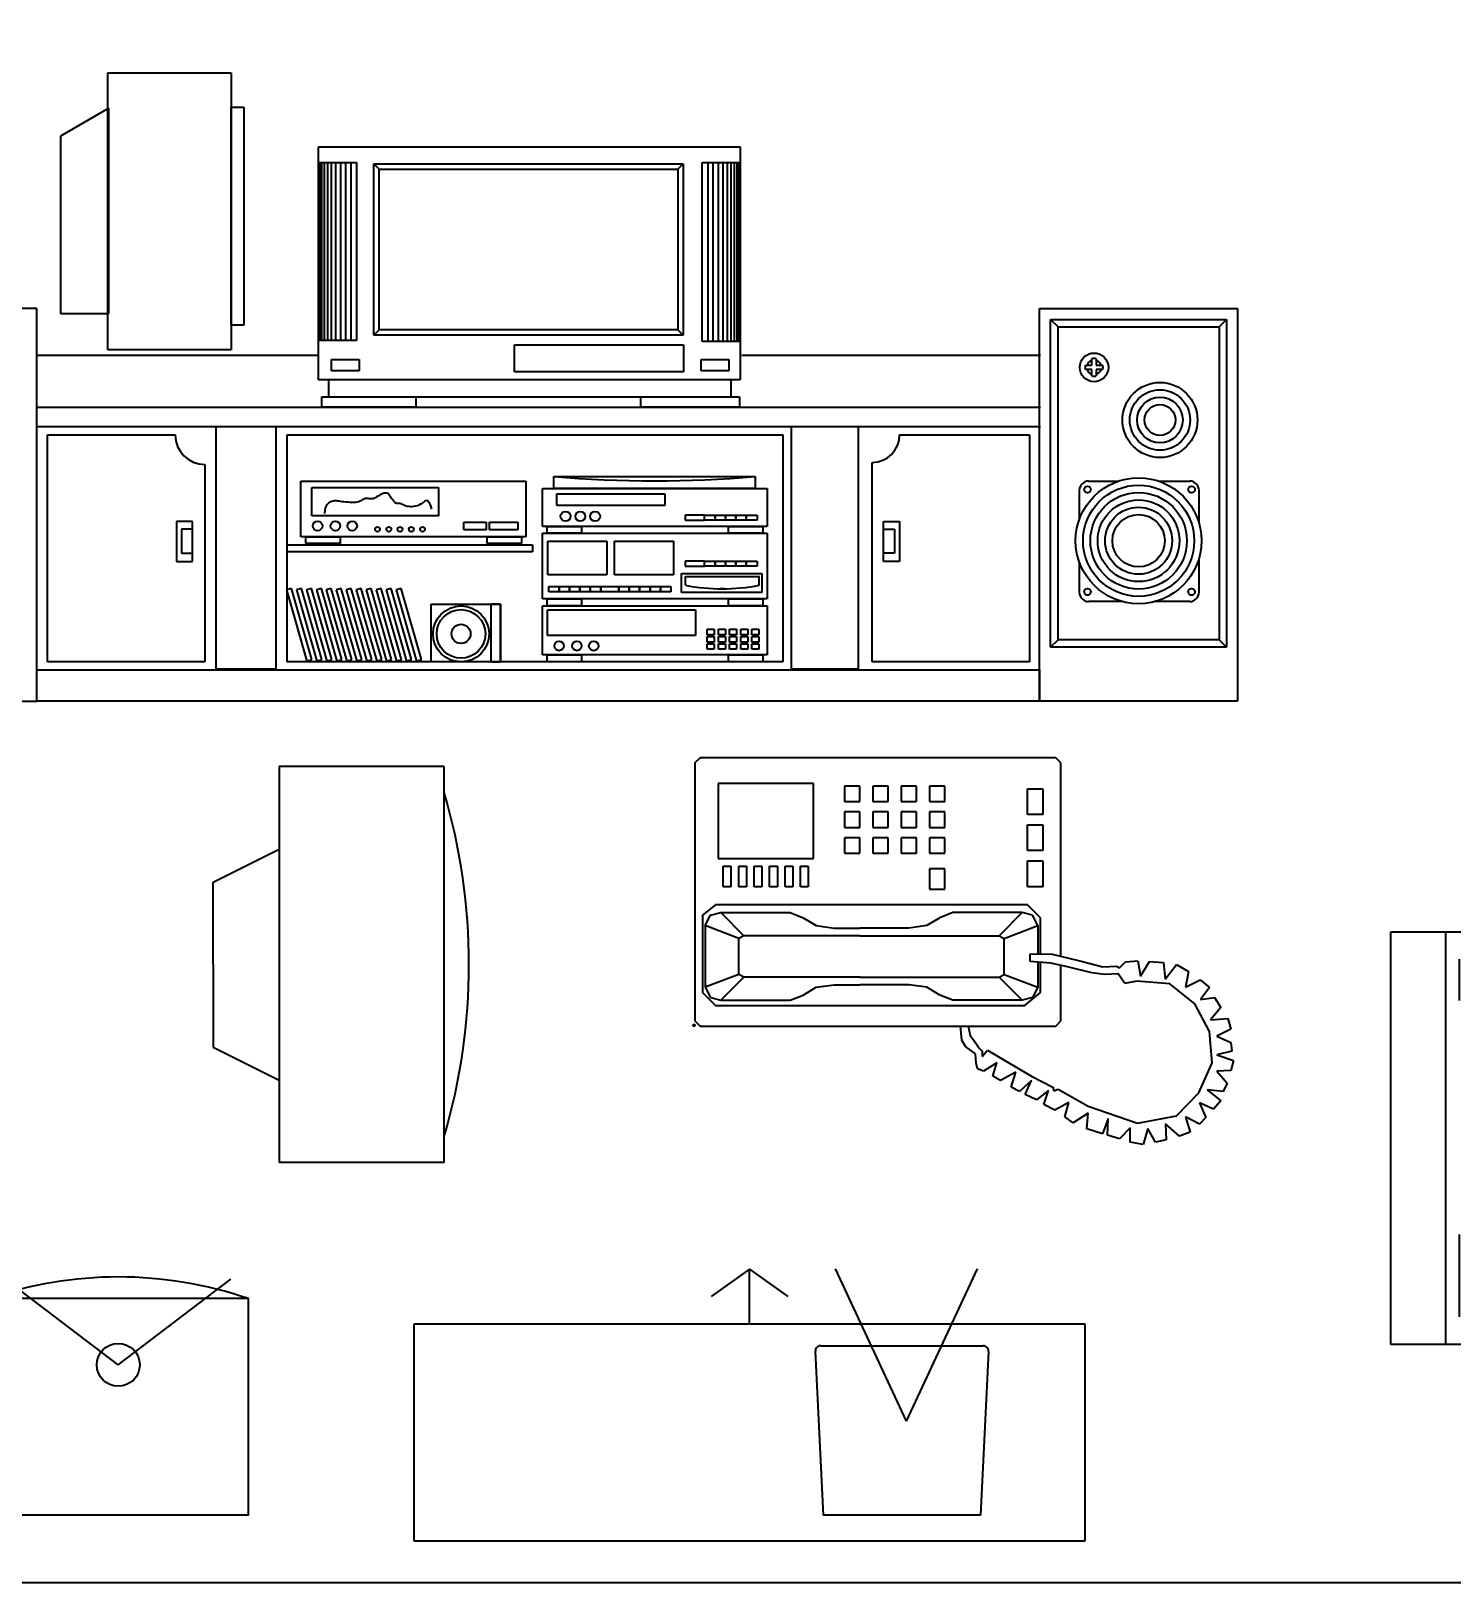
# Model space of a CAD drawing. Header units: millimetres. Extents: x 1474 to 2240, y 2278 to 2630.
# Drawn here: x 2224.504 to 2227.785, y 2601.843 to 2605.426 of the extents above; entities that cross this region are included whole.
import ezdxf
from ezdxf.enums import TextEntityAlignment as Align

# ---------------------------------------------------------------- set-up
doc = ezdxf.new("R2010")
doc.units = ezdxf.units.MM
doc.layers.add('FUR', color=42, linetype='Continuous')
doc.layers.add('家', color=40, linetype='Continuous')
doc.styles.add('ATT', font='romans.shx')

# ---------------------------------------------------------------- blocks, each defined once
blk = doc.blocks.new('P11TVN02')
at = {"color": 0, "linetype": 'ByBlock'}
for p, q in [((355.6, 609.6), (101.6, 609.6)), ((101.6, 609.6), (101.6, 0)), ((355.6, 0), (355.6, 609.6)), ((0, 431.8), (101.6, 482.6)), ((0, 304.8), (0, 431.8)), ((0, 304.8), (0, 177.8)), ((0, 177.8), (101.6, 127)), ((355.6, 0), (101.6, 0))]:
    blk.add_line(p, q, dxfattribs=at)
blk.add_arc((-546.1, 304.8), 939.8, 343.6295, 16.3705, dxfattribs=at)
at = {"color": 0, "linetype": 'ByBlock', "style": 'ATT'}
for tag, p, flags in [('ITEM', (25.4, -304.8), 3), ('ROOM_NUMBER', (25.4, -508), 1), ('WIDTH', (25.4, -736.6), 3), ('DEPTH', (25.4, -965.2), 3)]:
    blk.add_attdef(tag, p, '', height=152.4, dxfattribs=dict(at, flags=flags))
blk = doc.blocks.new('CS006')
at = {"layer": 'FUR'}
blk.add_blockref('P11TVN02', (-589.7, 88), dxfattribs=at)
blk = doc.blocks.new('P11PHO04')
at = {"color": 0, "linetype": 'ByBlock'}
for p, q in [((3.17, 165.1), (0, 161.93)), ((222.25, 165.1), (3.17, 165.1)), ((225.43, 161.93), (222.25, 165.1)), ((0, 161.93), (0, 3.17)), ((225.43, 42.94), (225.43, 161.93)), ((14.29, 149.22), (14.29, 103.19)), ((73.02, 149.22), (14.29, 149.22)), ((73.02, 103.19), (73.02, 149.22)), ((101.6, 147.64), (92.08, 147.64)), ((92.08, 147.64), (92.08, 138.11)), ((101.6, 138.11), (101.6, 147.64)), ((119.06, 147.64), (109.54, 147.64)), ((109.54, 147.64), (109.54, 138.11)), ((119.06, 138.11), (119.06, 147.64)), ((136.53, 147.64), (127, 147.64)), ((127, 147.64), (127, 138.11)), ((136.53, 138.11), (136.53, 147.64)), ((153.99, 147.64), (144.46, 147.64)), ((144.46, 147.64), (144.46, 138.11)), ((153.99, 138.11), (153.99, 147.64)), ((204.79, 130.18), (204.79, 146.05)), ((204.79, 146.05), (214.31, 146.05)), ((214.31, 146.05), (214.31, 130.18)), ((92.08, 138.11), (101.6, 138.11)), ((109.54, 138.11), (119.06, 138.11)), ((127, 138.11), (136.53, 138.11)), ((144.46, 138.11), (153.99, 138.11)), ((101.6, 131.76), (92.08, 131.76)), ((92.08, 131.76), (92.08, 122.24)), ((101.6, 122.24), (101.6, 131.76)), ((119.06, 131.76), (109.54, 131.76)), ((109.54, 131.76), (109.54, 122.24)), ((119.06, 122.24), (119.06, 131.76)), ((136.53, 131.76), (127, 131.76)), ((127, 131.76), (127, 122.24)), ((136.53, 122.24), (136.53, 131.76)), ((153.99, 131.76), (144.46, 131.76)), ((144.46, 131.76), (144.46, 122.24)), ((153.99, 122.24), (153.99, 131.76)), ((214.31, 130.18), (204.79, 130.18)), ((92.08, 122.24), (101.6, 122.24)), ((92.08, 115.89), (92.08, 106.36)), ((101.6, 115.89), (92.08, 115.89)), ((101.6, 106.36), (101.6, 115.89)), ((109.54, 122.24), (119.06, 122.24)), ((119.06, 115.89), (109.54, 115.89)), ((109.54, 115.89), (109.54, 106.36)), ((119.06, 106.36), (119.06, 115.89)), ((127, 122.24), (136.53, 122.24)), ((127, 115.89), (127, 106.36)), ((136.53, 115.89), (127, 115.89)), ((136.53, 106.36), (136.53, 115.89)), ((144.46, 122.24), (153.99, 122.24)), ((153.99, 115.89), (144.46, 115.89)), ((144.46, 115.89), (144.46, 106.36)), ((153.99, 106.36), (153.99, 115.89)), ((204.79, 107.95), (204.79, 123.83)), ((204.79, 123.83), (214.31, 123.83)), ((214.31, 123.83), (214.31, 107.95)), ((92.08, 106.36), (101.6, 106.36)), ((109.54, 106.36), (119.06, 106.36)), ((127, 106.36), (136.53, 106.36)), ((144.46, 106.36), (153.99, 106.36)), ((214.31, 107.95), (204.79, 107.95)), ((14.29, 103.19), (73.02, 103.19)), ((17.46, 85.72), (17.46, 98.43)), ((17.46, 98.43), (22.23, 98.43)), ((22.23, 98.43), (22.23, 85.72)), ((26.99, 98.43), (31.75, 98.43)), ((26.99, 85.72), (26.99, 98.43)), ((31.75, 98.43), (31.75, 85.72)), ((36.51, 98.43), (41.27, 98.43)), ((36.51, 85.72), (36.51, 98.43)), ((41.27, 98.43), (41.27, 85.72)), ((46.04, 98.43), (50.8, 98.43)), ((46.04, 85.72), (46.04, 98.43)), ((50.8, 98.43), (50.8, 85.72)), ((55.56, 98.43), (60.32, 98.43)), ((55.56, 85.72), (55.56, 98.43)), ((60.32, 98.43), (60.32, 85.72)), ((65.09, 98.43), (69.85, 98.43)), ((65.09, 85.72), (65.09, 98.43)), ((69.85, 98.43), (69.85, 85.72)), ((144.46, 96.84), (144.46, 84.14)), ((153.99, 96.84), (144.46, 96.84)), ((153.99, 84.14), (153.99, 96.84)), ((204.79, 101.6), (214.31, 101.6)), ((204.79, 85.72), (204.79, 101.6)), ((214.31, 101.6), (214.31, 85.72)), ((22.23, 85.72), (17.46, 85.72)), ((31.75, 85.72), (26.99, 85.72)), ((41.27, 85.72), (36.51, 85.72)), ((50.8, 85.72), (46.04, 85.72)), ((60.32, 85.72), (55.56, 85.72)), ((69.85, 85.72), (65.09, 85.72)), ((144.46, 84.14), (153.99, 84.14)), ((214.31, 85.72), (204.79, 85.72)), ((12.7, 74.61), (4.76, 68.26)), ((4.76, 68.26), (4.76, 20.64)), ((6.35, 61.91), (9.52, 68.26)), ((9.52, 68.26), (15.88, 69.85)), ((204.79, 74.61), (12.7, 74.61)), ((15.88, 69.85), (30.16, 55.56)), ((15.88, 69.85), (58.74, 69.85)), ((58.74, 69.85), (66.67, 66.67)), ((158.75, 69.85), (150.81, 66.67)), ((201.61, 69.85), (158.75, 69.85)), ((201.61, 69.85), (187.32, 55.56)), ((207.96, 68.26), (201.61, 69.85)), ((212.72, 66.67), (204.79, 74.61)), ((211.14, 61.91), (207.96, 68.26)), ((26.99, 53.97), (6.35, 61.91)), ((6.35, 61.91), (6.35, 23.81)), ((66.67, 66.67), (74.61, 61.91)), ((74.61, 61.91), (85.72, 60.32)), ((85.72, 60.32), (101.6, 60.32)), ((131.76, 60.32), (101.6, 60.32)), ((142.88, 61.91), (131.76, 60.32)), ((150.81, 66.67), (142.88, 61.91)), ((190.5, 53.97), (211.14, 61.91)), ((211.14, 61.91), (211.14, 44.37)), ((212.72, 44.35), (212.72, 66.67)), ((30.16, 55.56), (26.99, 53.97)), ((26.99, 31.75), (26.99, 53.97)), ((101.6, 55.56), (30.16, 55.56)), ((101.6, 55.56), (187.32, 55.56)), ((187.32, 55.56), (190.5, 53.97)), ((190.5, 31.75), (190.5, 53.97)), ((206.38, 39.69), (206.38, 44.45)), ((206.38, 44.45), (220.07, 44.23)), ((219.1, 38.77), (206.38, 39.69)), ((211.14, 39.34), (211.14, 23.81)), ((212.72, 20.64), (212.72, 39.23)), ((229.39, 36.52), (219.1, 38.77)), ((220.07, 44.23), (236.14, 40.37)), ((236.14, 40.37), (251.25, 36.52)), ((261.53, 35.88), (265.07, 39.41)), ((265.07, 39.41), (272.79, 40.05)), ((272.79, 40.05), (274.39, 30.73)), ((274.39, 30.73), (279.86, 39.73)), ((279.86, 39.73), (288.54, 39.09)), ((288.54, 39.09), (289.5, 28.81)), ((26.99, 31.75), (6.35, 23.81)), ((15.88, 15.88), (30.16, 30.16)), ((30.16, 30.16), (26.99, 31.75)), ((101.6, 30.16), (30.16, 30.16)), ((101.6, 30.16), (187.32, 30.16)), ((187.32, 30.16), (190.5, 31.75)), ((201.61, 15.88), (187.32, 30.16)), ((190.5, 31.75), (211.14, 23.81)), ((225.43, 3.17), (225.43, 37.38)), ((244.5, 32.66), (229.39, 36.52)), ((252.21, 31.7), (244.5, 32.66)), ((251.25, 36.52), (259.61, 36.84)), ((260.57, 32.02), (252.21, 31.7)), ((259.61, 36.84), (261.53, 35.88)), ((264.75, 26.24), (260.57, 32.02)), ((289.5, 28.81), (296.57, 37.8)), ((296.57, 37.8), (303.97, 33.63)), ((303.97, 33.63), (302.04, 23.99)), ((4.76, 20.64), (12.7, 12.7)), ((6.35, 23.81), (9.52, 17.46)), ((66.67, 19.05), (74.61, 23.81)), ((74.61, 23.81), (85.72, 25.4)), ((85.72, 25.4), (101.6, 25.4)), ((131.76, 25.4), (101.6, 25.4)), ((142.88, 23.81), (131.76, 25.4)), ((150.81, 19.05), (142.88, 23.81)), ((203.2, 12.7), (212.72, 20.64)), ((211.14, 23.81), (207.96, 17.46)), ((272.14, 27.52), (264.75, 26.24)), ((292.4, 25.92), (272.14, 27.52)), ((307.83, 13.71), (292.4, 25.92)), ((302.04, 23.99), (311.04, 28.49)), ((311.04, 28.49), (316.83, 23.67)), ((316.83, 23.67), (311.36, 16.28)), ((9.52, 17.46), (15.88, 15.88)), ((12.7, 12.7), (203.2, 12.7)), ((15.88, 15.88), (58.74, 15.88)), ((58.74, 15.88), (66.67, 19.05)), ((158.75, 15.88), (150.81, 19.05)), ((201.61, 15.88), (158.75, 15.88)), ((207.96, 17.46), (201.61, 15.88)), ((316.83, -3.32), (307.83, 13.71)), ((311.36, 16.28), (320.04, 17.56)), ((323.9, 11.46), (317.47, 3.75)), ((320.04, 17.56), (323.9, 11.46)), ((0, 3.17), (3.17, 0)), ((3.17, 0), (222.25, 0)), ((164.45, -8.78), (163.51, 0)), ((168.27, 0), (169.59, -5.89)), ((222.25, 0), (225.43, 3.17)), ((317.47, 3.75), (328.08, 4.71)), ((328.08, 4.71), (330.01, -2.03)), ((166.7, -12.64), (164.45, -8.78)), ((169.59, -5.89), (172.17, -9.42)), ((172.17, -9.42), (175.06, -13.6)), ((318.43, -22.6), (316.83, -3.32)), ((330.01, -2.03), (321.33, -6.21)), ((321.33, -6.21), (330.01, -10.07)), ((172.81, -17.13), (166.7, -12.64)), ((173.13, -22.92), (172.81, -17.13)), ((175.06, -13.6), (176.99, -15.53)), ((176.99, -18.74), (180.2, -14.89)), ((176.99, -15.53), (176.99, -18.74)), ((180.2, -14.89), (189.85, -20.67)), ((330.65, -15.53), (321.33, -17.78)), ((321.33, -17.78), (331.61, -21.31)), ((330.01, -10.07), (330.65, -15.53)), ((174.1, -26.45), (173.13, -22.92)), ((177.63, -27.74), (174.1, -26.45)), ((185.99, -22.6), (177.63, -27.74)), ((183.42, -30.95), (185.99, -22.6)), ((197.56, -28.38), (188.24, -33.52)), ((189.85, -20.67), (207.21, -30.95)), ((194.67, -37.7), (197.56, -28.38)), ((310.4, -41.23), (318.43, -22.6)), ((330.01, -27.41), (321.33, -27.74)), ((321.33, -27.74), (327.76, -35.13)), ((331.61, -21.31), (330.01, -27.41)), ((188.24, -33.52), (183.42, -30.95)), ((199.81, -40.27), (194.67, -37.7)), ((207.21, -33.52), (199.81, -40.27)), ((203.35, -42.19), (207.21, -33.52)), ((207.21, -30.95), (220.39, -37.7)), ((220.39, -37.7), (221.03, -39.94)), ((327.76, -35.13), (325.19, -40.27)), ((210.42, -45.41), (203.35, -42.19)), ((217.81, -39.62), (210.42, -45.41)), ((214.92, -48.3), (217.81, -39.62)), ((221.03, -39.94), (223.6, -38.98)), ((230.35, -47.01), (221.67, -51.83)), ((223.6, -38.98), (242.25, -49.26)), ((227.78, -56.01), (230.35, -47.01)), ((296.57, -55.37), (310.4, -41.23)), ((310.72, -47.33), (314.58, -56.33)), ((319.4, -51.19), (310.72, -47.33)), ((315.54, -39.3), (323.9, -46.05)), ((325.19, -40.27), (315.54, -39.3)), ((323.9, -46.05), (319.4, -51.19)), ((221.67, -51.83), (214.92, -48.3)), ((232.92, -59.54), (227.78, -56.01)), ((242.25, -53.76), (232.92, -59.54)), ((241.28, -63.4), (242.25, -53.76)), ((242.25, -49.26), (272.46, -59.86)), ((254.46, -56.97), (250.93, -66.29)), ((254.14, -67.25), (254.46, -56.97)), ((272.46, -59.86), (296.57, -55.37)), ((302.04, -56.01), (304.93, -65.32)), ((310.72, -60.51), (302.04, -56.01)), ((314.58, -56.33), (310.72, -60.51)), ((250.93, -66.29), (241.28, -63.4)), ((267.96, -62.75), (261.53, -69.5)), ((267.96, -71.43), (267.96, -62.75)), ((278.89, -63.08), (276, -73.03)), ((283.72, -71.43), (278.89, -63.08)), ((289.82, -60.18), (290.15, -70.14)), ((298.5, -67.89), (289.82, -60.18)), ((304.93, -65.32), (298.5, -67.89)), ((261.53, -69.5), (254.14, -67.25)), ((276, -73.03), (267.96, -71.43)), ((290.15, -70.14), (283.72, -71.43))]:
    blk.add_line(p, q, dxfattribs=at)
blk = doc.blocks.new('P11DRY02')
at = {"color": 0, "linetype": 'ByBlock'}
for p, q in [((0, 0), (0, 1)), ((0, 1), (1, 1)), ((1, 0), (0, 0)), ((0.1, 0), (0.1, 1)), ((1, 1), (1, 0))]:
    blk.add_line(p, q, dxfattribs=at)
at = {"color": 0, "linetype": 'ByBlock', "style": 'ATT', "flags": 8}
blk.add_attdef('LABEL', text='', height=1, dxfattribs=at).set_placement((0.5, 0.5), align=Align.MIDDLE)
at = {"color": 0, "linetype": 'ByBlock', "style": 'ATT'}
for tag, p, flags in [('WIDTH', (0, -6), 1), ('ITEM', (0, -1.5), 3), ('ROOM_NUMBER', (0, -3), 1), ('DEPTH', (0, -4.5), 1)]:
    blk.add_attdef(tag, p, '', height=1, dxfattribs=dict(at, flags=flags))
blk = doc.blocks.new('CS007')
at = {"layer": 'FUR'}
blk.add_blockref('P11PHO04', (-450.61, 214.56), dxfattribs=at)
blk.add_blockref('P11DRY02', (-451.61, 214.56), dxfattribs=at).add_auto_attribs({'LABEL': 'D'})
blk = doc.blocks.new('P11DRY03')
at = {"color": 0, "linetype": 'ByBlock'}
for p, q in [((0, 762), (762, 762)), ((0, 0), (0, 762)), ((101.6, 0), (101.6, 762)), ((152.4, 0), (152.4, 762)), ((762, 762), (762, 0)), ((127, 635), (127, 711.2)), ((127, 50.8), (127, 203.2)), ((762, 0), (0, 0))]:
    blk.add_line(p, q, dxfattribs=at)
at = {"color": 0, "linetype": 'ByBlock', "style": 'ATT', "flags": 8}
blk.add_attdef('LABEL', text='', height=304.8, dxfattribs=at).set_placement((381, 381), align=Align.MIDDLE)
at = {"color": 0, "linetype": 'ByBlock', "style": 'ATT'}
for tag, p, flags in [('ITEM', (0, -330.2), 3), ('ROOM_NUMBER', (0, -558.8), 1), ('DEPTH', (0, -762), 3), ('WIDTH', (0, -965.2), 3)]:
    blk.add_attdef(tag, p, '', height=152.4, dxfattribs=dict(at, flags=flags))
blk = doc.blocks.new('CS008')
at = {"layer": 'FUR'}
blk.add_blockref('P11DRY03', (-909.7, 136.6), dxfattribs=at).add_auto_attribs({'LABEL': 'D'})
blk = doc.blocks.new('tv-1')
at = {"color": 0, "linetype": 'ByBlock'}
for p, q in [((0.775, 0.6274), (0.6864, 0.564)), ((0.775, 0.6274), (0.8636, 0.564)), ((0.775, 0.5), (0.775, 0.6274)), ((1.1376, 0.2761), (0.9735, 0.6279)), ((1.1376, 0.2761), (1.3016, 0.6279)), ((1.55, 0.5), (0, 0.5)), ((0, 0.5), (0, 0)), ((1.55, 0), (1.55, 0.5)), ((0.9268, 0.4371), (0.9453, 0.0591)), ((0.9393, 0.4503), (1.3143, 0.4503)), ((1.3268, 0.4371), (1.3083, 0.0591)), ((1.3083, 0.0591), (0.9453, 0.0591)), ((0, 0), (1.55, 0))]:
    blk.add_line(p, q, dxfattribs=at)
for centre, start, end in [((0.9393, 0.4378), 90, 182.8059), ((1.3143, 0.4378), 357.1941, 90)]:
    blk.add_arc(centre, 0.0125, start, end, dxfattribs=at)
blk = doc.blocks.new('tv-3')
at = {"color": 0, "linetype": 'ByBlock'}
for p, q in [((0.2996, 0.3472), (0.0394, 0.5451)), ((0.2996, 0.3472), (0.5597, 0.5451)), ((0.6, 0.5), (0, 0.5)), ((0, 0), (0, 0.5)), ((0.6, 0), (0.6, 0.5)), ((0.6, 0), (0, 0))]:
    blk.add_line(p, q, dxfattribs=at)
blk.add_circle((0.2996, 0.3472), 0.0496, dxfattribs=at)
blk.add_arc((0.3, -0.375), 0.925, 71.0754, 108.9246, dxfattribs=at)

msp = doc.modelspace()

# ---------------------------------------------------------------- linework, layer by layer
msp.add_lwpolyline([(2222.5811, 2616.4813), (2239.7813, 2616.4813), (2239.7813, 2601.8434), (2222.5811, 2601.8434)], close=True)
at = {"layer": '家', "linetype": 'Continuous'}
for p, q in [((2224.6814, 2604.6899), (2224.6814, 2605.3298)), ((2224.6814, 2605.3298), (2224.9662, 2605.3298)), ((2224.9662, 2605.3298), (2224.9662, 2604.6899)), ((2224.6835, 2605.2479), (2224.5716, 2605.1835)), ((2224.6835, 2604.7742), (2224.6835, 2605.2479)), ((2224.9662, 2605.2507), (2224.9948, 2605.2507)), ((2224.9662, 2604.7474), (2224.9662, 2605.2507)), ((2224.9948, 2605.2507), (2224.9948, 2604.7474)), ((2224.5716, 2605.1835), (2224.5716, 2604.7742)), ((2225.1677, 2605.1591), (2226.1412, 2605.1591)), ((2225.1677, 2604.6207), (2225.1677, 2605.1591)), ((2226.1412, 2605.1591), (2226.1412, 2604.6207)), ((2225.1677, 2605.1227), (2225.2552, 2605.1227)), ((2225.1677, 2605.1227), (2225.2552, 2605.1227)), ((2225.1677, 2604.712), (2225.1677, 2605.1227)), ((2225.1677, 2604.712), (2225.1677, 2605.1227)), ((2225.1677, 2604.712), (2225.1677, 2605.1227)), ((2225.1686, 2604.712), (2225.1686, 2605.1227)), ((2225.1712, 2604.712), (2225.1712, 2605.1227)), ((2225.1756, 2604.712), (2225.1756, 2605.1227)), ((2225.1816, 2604.712), (2225.1816, 2605.1227)), ((2225.1891, 2604.712), (2225.1891, 2605.1227)), ((2225.1979, 2604.712), (2225.1979, 2605.1227)), ((2225.2079, 2604.712), (2225.2079, 2605.1227)), ((2225.2188, 2604.712), (2225.2188, 2605.1227)), ((2225.2305, 2604.712), (2225.2305, 2605.1227)), ((2225.2427, 2604.712), (2225.2427, 2605.1227)), ((2225.2552, 2605.1227), (2225.2552, 2604.712)), ((2225.2552, 2605.1227), (2225.2552, 2604.712)), ((2225.2956, 2605.1194), (2226.0092, 2605.1194)), ((2225.3077, 2605.1073), (2225.2956, 2605.1194)), ((2225.2956, 2604.7242), (2225.2956, 2605.1194)), ((2225.3077, 2605.1073), (2225.997, 2605.1073)), ((2225.3077, 2604.7363), (2225.3077, 2605.1073)), ((2225.997, 2605.1073), (2226.0092, 2605.1194)), ((2225.997, 2605.1073), (2225.997, 2604.7363)), ((2226.0092, 2605.1194), (2226.0092, 2604.7242)), ((2226.0537, 2604.7096), (2226.0537, 2605.1227)), ((2226.0537, 2604.7096), (2226.0537, 2605.1227)), ((2226.0537, 2605.1227), (2226.1412, 2605.1227)), ((2226.0537, 2605.1227), (2226.1412, 2605.1227)), ((2226.0662, 2605.1227), (2226.0662, 2604.7096)), ((2226.0784, 2605.1227), (2226.0784, 2604.7096)), ((2226.0901, 2605.1227), (2226.0901, 2604.7096)), ((2226.101, 2605.1227), (2226.101, 2604.7096)), ((2226.111, 2605.1227), (2226.111, 2604.7096)), ((2226.1198, 2605.1227), (2226.1198, 2604.7096)), ((2226.1273, 2605.1227), (2226.1273, 2604.7096)), ((2226.1333, 2605.1227), (2226.1333, 2604.7096)), ((2226.1377, 2605.1227), (2226.1377, 2604.7096)), ((2226.1403, 2605.1227), (2226.1403, 2604.7096)), ((2226.1412, 2605.1227), (2226.1412, 2604.7096)), ((2226.1412, 2605.1227), (2226.1412, 2604.7096)), ((2226.1412, 2605.1227), (2226.1412, 2604.7096)), ((2224.5172, 2604.7857), (2224.0599, 2604.7857)), ((2224.5172, 2603.8788), (2224.5172, 2604.7857)), ((2226.8326, 2604.7857), (2227.2899, 2604.7857)), ((2226.8326, 2603.8788), (2226.8326, 2604.7857)), ((2227.2899, 2604.7857), (2227.2899, 2603.8788)), ((2224.5716, 2604.7742), (2224.6835, 2604.7742)), ((2224.9948, 2604.7474), (2224.9662, 2604.7474)), ((2226.8581, 2604.7602), (2227.2644, 2604.7602)), ((2226.8581, 2604.7602), (2226.8751, 2604.7432)), ((2226.8581, 2604.0037), (2226.8581, 2604.7602)), ((2227.2644, 2604.7602), (2227.2474, 2604.7432)), ((2227.2644, 2604.7602), (2227.2644, 2604.0037)), ((2225.2552, 2604.712), (2225.1677, 2604.712)), ((2225.2552, 2604.712), (2225.1677, 2604.712)), ((2225.3077, 2604.7363), (2225.2956, 2604.7242)), ((2226.0092, 2604.7242), (2225.2956, 2604.7242)), ((2225.997, 2604.7363), (2225.3077, 2604.7363)), ((2225.997, 2604.7363), (2226.0092, 2604.7242)), ((2226.1412, 2604.7096), (2226.0537, 2604.7096)), ((2226.1412, 2604.7096), (2226.0537, 2604.7096)), ((2226.8751, 2604.7432), (2227.2474, 2604.7432)), ((2226.8751, 2604.0207), (2226.8751, 2604.7432)), ((2227.2474, 2604.7432), (2227.2474, 2604.0207)), ((2224.5159, 2604.6781), (2225.1669, 2604.6781)), ((2224.9662, 2604.6899), (2224.6814, 2604.6899)), ((2225.6204, 2604.7015), (2226.01, 2604.7015)), ((2225.6204, 2604.6391), (2225.6204, 2604.7015)), ((2226.01, 2604.7015), (2226.01, 2604.6391)), ((2226.1449, 2604.6781), (2226.8349, 2604.6781)), ((2225.1976, 2604.6675), (2225.2615, 2604.6675)), ((2225.1976, 2604.6415), (2225.1976, 2604.6675)), ((2225.2615, 2604.6415), (2225.1976, 2604.6415)), ((2225.2615, 2604.6675), (2225.2615, 2604.6415)), ((2226.01, 2604.6391), (2225.6204, 2604.6391)), ((2226.0513, 2604.6415), (2226.0513, 2604.6675)), ((2226.0513, 2604.6675), (2226.1153, 2604.6675)), ((2226.1153, 2604.6415), (2226.0513, 2604.6415)), ((2226.1153, 2604.6675), (2226.1153, 2604.6415)), ((2226.9384, 2604.6548), (2226.9533, 2604.6548)), ((2226.9533, 2604.6446), (2226.9384, 2604.6446)), ((2226.9533, 2604.6548), (2226.9533, 2604.6697)), ((2226.9533, 2604.6298), (2226.9533, 2604.6446)), ((2226.9635, 2604.6697), (2226.9635, 2604.6548)), ((2226.9635, 2604.6548), (2226.9783, 2604.6548)), ((2226.9635, 2604.6446), (2226.9635, 2604.6298)), ((2226.9783, 2604.6446), (2226.9635, 2604.6446)), ((2226.1412, 2604.6207), (2225.1677, 2604.6207)), ((2226.1201, 2604.6207), (2225.1903, 2604.6207)), ((2225.1903, 2604.6207), (2225.1903, 2604.5816)), ((2226.1201, 2604.5816), (2226.1201, 2604.6207)), ((2225.1749, 2604.5816), (2225.392, 2604.5816)), ((2225.1749, 2604.5581), (2225.1749, 2604.5816)), ((2225.1903, 2604.5816), (2226.1201, 2604.5816)), ((2225.392, 2604.5816), (2225.392, 2604.5581)), ((2225.912, 2604.5816), (2226.1396, 2604.5816)), ((2225.912, 2604.5581), (2225.912, 2604.5816)), ((2226.1396, 2604.5816), (2226.1396, 2604.5581)), ((2224.5159, 2604.5581), (2226.8349, 2604.5581)), ((2225.392, 2604.5581), (2225.1749, 2604.5581)), ((2226.1396, 2604.5581), (2225.912, 2604.5581)), ((2224.5159, 2604.5131), (2226.8349, 2604.5131)), ((2224.5419, 2604.4938), (2224.8369, 2604.4938)), ((2224.5419, 2603.9698), (2224.5419, 2604.4938)), ((2224.9309, 2604.5131), (2225.0689, 2604.5131)), ((2224.9309, 2603.9528), (2224.9309, 2604.5131)), ((2225.0689, 2604.5131), (2225.0689, 2603.9528)), ((2225.0949, 2604.4938), (2226.2399, 2604.4938)), ((2225.0949, 2603.9698), (2225.0949, 2604.4938)), ((2226.2399, 2604.4938), (2226.2399, 2603.9698)), ((2226.2599, 2604.5131), (2226.4139, 2604.5131)), ((2226.2599, 2603.9528), (2226.2599, 2604.5131)), ((2226.4139, 2604.5131), (2226.4139, 2603.9528)), ((2226.5094, 2604.4938), (2226.8089, 2604.4938)), ((2226.8089, 2604.4938), (2226.8089, 2603.9698)), ((2224.9049, 2604.4258), (2224.9049, 2603.9698)), ((2226.4459, 2603.9698), (2226.4459, 2604.4303)), ((2225.1271, 2604.2588), (2225.1271, 2604.3868)), ((2225.1271, 2604.3868), (2225.6463, 2604.3868)), ((2225.6463, 2604.3868), (2225.6463, 2604.2588)), ((2225.7111, 2604.3976), (2226.1761, 2604.3976)), ((2225.7111, 2604.3698), (2225.7111, 2604.3976)), ((2226.1761, 2604.3976), (2226.1761, 2604.3698)), ((2226.9456, 2604.3871), (2227.0147, 2604.3871)), ((2227.1078, 2604.3871), (2227.1794, 2604.3871)), ((2225.1525, 2604.3726), (2225.4445, 2604.3726)), ((2225.1525, 2604.3066), (2225.1525, 2604.3726)), ((2225.2988, 2604.3492), (2225.3021, 2604.3509)), ((2225.3021, 2604.3509), (2225.3055, 2604.3528)), ((2225.3055, 2604.3528), (2225.3088, 2604.3549)), ((2225.3088, 2604.3549), (2225.3122, 2604.3568)), ((2225.3122, 2604.3568), (2225.3154, 2604.3585)), ((2225.3154, 2604.3585), (2225.3185, 2604.3598)), ((2225.3185, 2604.3598), (2225.3213, 2604.3604)), ((2225.3213, 2604.3604), (2225.3238, 2604.3604)), ((2225.3238, 2604.3604), (2225.3261, 2604.3597)), ((2225.3261, 2604.3597), (2225.3282, 2604.3584)), ((2225.3282, 2604.3584), (2225.33, 2604.3568)), ((2225.33, 2604.3568), (2225.3317, 2604.3548)), ((2225.3317, 2604.3548), (2225.3333, 2604.3526)), ((2225.3333, 2604.3526), (2225.3347, 2604.3503)), ((2225.3347, 2604.3503), (2225.3361, 2604.3481)), ((2225.4445, 2604.3726), (2225.4445, 2604.3066)), ((2225.6847, 2604.3698), (2226.2039, 2604.3698)), ((2225.6847, 2604.2826), (2225.6847, 2604.3698)), ((2226.1761, 2604.3698), (2225.7111, 2604.3698)), ((2225.7181, 2604.3576), (2225.9671, 2604.3576)), ((2225.7181, 2604.3306), (2225.7181, 2604.3576)), ((2225.9671, 2604.3576), (2225.9671, 2604.3306)), ((2226.2039, 2604.3698), (2226.2039, 2604.2826)), ((2226.9244, 2604.2984), (2226.9244, 2604.3658)), ((2227.2006, 2604.3658), (2227.2006, 2604.2906)), ((2225.1825, 2604.3126), (2225.1829, 2604.3195)), ((2225.1829, 2604.3195), (2225.184, 2604.3251)), ((2225.184, 2604.3251), (2225.1857, 2604.3297)), ((2225.1857, 2604.3297), (2225.1879, 2604.3334)), ((2225.1879, 2604.3334), (2225.1904, 2604.3362)), ((2225.1904, 2604.3362), (2225.1931, 2604.3383)), ((2225.1931, 2604.3383), (2225.1959, 2604.3399)), ((2225.1959, 2604.3399), (2225.1986, 2604.3409)), ((2225.1986, 2604.3409), (2225.2012, 2604.3416)), ((2225.2012, 2604.3416), (2225.2038, 2604.342)), ((2225.2038, 2604.342), (2225.2063, 2604.3422)), ((2225.2063, 2604.3422), (2225.2089, 2604.3421)), ((2225.2089, 2604.3421), (2225.2116, 2604.3419)), ((2225.2116, 2604.3419), (2225.2146, 2604.3415)), ((2225.2146, 2604.3415), (2225.2179, 2604.341)), ((2225.2179, 2604.341), (2225.2216, 2604.3404)), ((2225.2216, 2604.3404), (2225.2258, 2604.3399)), ((2225.2258, 2604.3399), (2225.2303, 2604.3393)), ((2225.2303, 2604.3393), (2225.235, 2604.3389)), ((2225.235, 2604.3389), (2225.2399, 2604.3385)), ((2225.2399, 2604.3385), (2225.2447, 2604.3384)), ((2225.2447, 2604.3384), (2225.2493, 2604.3384)), ((2225.2493, 2604.3384), (2225.2537, 2604.3387)), ((2225.2537, 2604.3387), (2225.2576, 2604.3393)), ((2225.2576, 2604.3393), (2225.2611, 2604.3402)), ((2225.2611, 2604.3402), (2225.264, 2604.3413)), ((2225.264, 2604.3413), (2225.2666, 2604.3426)), ((2225.2666, 2604.3426), (2225.2689, 2604.344)), ((2225.2689, 2604.344), (2225.2709, 2604.3453)), ((2225.2709, 2604.3453), (2225.2728, 2604.3464)), ((2225.2728, 2604.3464), (2225.2746, 2604.3474)), ((2225.2746, 2604.3474), (2225.2765, 2604.3479)), ((2225.2765, 2604.3479), (2225.2784, 2604.3481)), ((2225.2784, 2604.3481), (2225.2804, 2604.348)), ((2225.2804, 2604.348), (2225.2826, 2604.3477)), ((2225.2826, 2604.3477), (2225.2849, 2604.3473)), ((2225.2849, 2604.3473), (2225.2873, 2604.347)), ((2225.2873, 2604.347), (2225.2899, 2604.3469)), ((2225.2899, 2604.3469), (2225.2927, 2604.3472)), ((2225.2927, 2604.3472), (2225.2956, 2604.3479)), ((2225.2956, 2604.3479), (2225.2988, 2604.3492)), ((2225.3361, 2604.3481), (2225.3375, 2604.346)), ((2225.3375, 2604.346), (2225.3388, 2604.344)), ((2225.3388, 2604.344), (2225.3401, 2604.3422)), ((2225.3401, 2604.3422), (2225.3414, 2604.3407)), ((2225.3414, 2604.3407), (2225.3427, 2604.3393)), ((2225.3427, 2604.3393), (2225.344, 2604.3381)), ((2225.344, 2604.3381), (2225.3453, 2604.3372)), ((2225.3453, 2604.3372), (2225.3466, 2604.3366)), ((2225.3466, 2604.3366), (2225.348, 2604.3362)), ((2225.348, 2604.3362), (2225.3493, 2604.3361)), ((2225.3493, 2604.3361), (2225.3507, 2604.336)), ((2225.3507, 2604.336), (2225.352, 2604.3361)), ((2225.352, 2604.3361), (2225.3534, 2604.3361)), ((2225.3534, 2604.3361), (2225.3549, 2604.3361)), ((2225.3549, 2604.3361), (2225.3563, 2604.336)), ((2225.3563, 2604.336), (2225.3578, 2604.3356)), ((2225.3578, 2604.3356), (2225.3593, 2604.335)), ((2225.3593, 2604.335), (2225.3609, 2604.3341)), ((2225.3609, 2604.3341), (2225.3627, 2604.3332)), ((2225.3627, 2604.3332), (2225.3646, 2604.3321)), ((2225.3646, 2604.3321), (2225.3668, 2604.3311)), ((2225.3668, 2604.3311), (2225.3693, 2604.3302)), ((2225.3693, 2604.3302), (2225.3722, 2604.3294)), ((2225.3722, 2604.3294), (2225.3755, 2604.3289)), ((2225.3755, 2604.3289), (2225.3792, 2604.3287)), ((2225.3792, 2604.3287), (2225.3832, 2604.3288)), ((2225.3832, 2604.3288), (2225.3875, 2604.3292)), ((2225.3875, 2604.3292), (2225.3919, 2604.33)), ((2225.3919, 2604.33), (2225.3962, 2604.3311)), ((2225.3962, 2604.3311), (2225.4003, 2604.3325)), ((2225.4003, 2604.3325), (2225.4041, 2604.3343)), ((2225.4041, 2604.3343), (2225.4076, 2604.3364)), ((2225.4076, 2604.3364), (2225.4105, 2604.3388)), ((2225.4105, 2604.3388), (2225.413, 2604.3411)), ((2225.413, 2604.3411), (2225.4152, 2604.3427)), ((2225.4152, 2604.3427), (2225.4174, 2604.3431)), ((2225.4174, 2604.3431), (2225.4197, 2604.3418)), ((2225.4197, 2604.3418), (2225.4222, 2604.3383)), ((2225.4222, 2604.3383), (2225.425, 2604.3321)), ((2225.425, 2604.3321), (2225.4285, 2604.3226)), ((2225.9671, 2604.3306), (2225.7181, 2604.3306)), ((2224.8769, 2604.2938), (2224.8399, 2604.2938)), ((2224.8399, 2604.2938), (2224.8399, 2604.2018)), ((2224.8769, 2604.2018), (2224.8769, 2604.2938)), ((2225.4445, 2604.3066), (2225.1525, 2604.3066)), ((2225.5035, 2604.2926), (2225.5545, 2604.2926)), ((2225.5035, 2604.2746), (2225.5035, 2604.2926)), ((2225.5545, 2604.2926), (2225.5545, 2604.2746)), ((2225.5625, 2604.2746), (2225.5625, 2604.2926)), ((2225.5625, 2604.2926), (2225.6275, 2604.2926)), ((2225.6275, 2604.2926), (2225.6275, 2604.2746)), ((2226.2039, 2604.2826), (2225.6847, 2604.2826)), ((2225.6959, 2604.2826), (2225.7751, 2604.2826)), ((2225.6959, 2604.2666), (2225.6959, 2604.2826)), ((2225.7751, 2604.2826), (2225.7751, 2604.2666)), ((2226.0141, 2604.3086), (2226.0141, 2604.2966)), ((2226.0591, 2604.3086), (2226.0141, 2604.3086)), ((2226.0141, 2604.2966), (2226.0591, 2604.2966)), ((2226.0591, 2604.2966), (2226.0591, 2604.3086)), ((2226.0591, 2604.3086), (2226.0831, 2604.3086)), ((2226.0591, 2604.2966), (2226.0591, 2604.3086)), ((2226.0831, 2604.2966), (2226.0591, 2604.2966)), ((2226.0831, 2604.3086), (2226.0831, 2604.2966)), ((2226.0831, 2604.3086), (2226.1071, 2604.3086)), ((2226.0831, 2604.2966), (2226.0831, 2604.3086)), ((2226.1071, 2604.2966), (2226.0831, 2604.2966)), ((2226.1071, 2604.3086), (2226.1071, 2604.2966)), ((2226.1071, 2604.2966), (2226.1071, 2604.3086)), ((2226.1071, 2604.3086), (2226.1311, 2604.3086)), ((2226.1311, 2604.2966), (2226.1071, 2604.2966)), ((2226.1143, 2604.2826), (2226.1935, 2604.2826)), ((2226.1143, 2604.2666), (2226.1143, 2604.2826)), ((2226.1311, 2604.3086), (2226.1551, 2604.3086)), ((2226.1311, 2604.2966), (2226.1311, 2604.3086)), ((2226.1311, 2604.3086), (2226.1311, 2604.2966)), ((2226.1551, 2604.2966), (2226.1311, 2604.2966)), ((2226.1551, 2604.3086), (2226.1551, 2604.2966)), ((2226.1551, 2604.3086), (2226.1801, 2604.3086)), ((2226.1551, 2604.2966), (2226.1551, 2604.3086)), ((2226.1801, 2604.2966), (2226.1551, 2604.2966)), ((2226.1801, 2604.3086), (2226.1801, 2604.2966)), ((2226.1935, 2604.2826), (2226.1935, 2604.2666)), ((2226.4719, 2604.2938), (2226.5089, 2604.2938)), ((2226.4719, 2604.2018), (2226.4719, 2604.2938)), ((2226.5089, 2604.2938), (2226.5089, 2604.2018)), ((2224.8769, 2604.2758), (2224.8509, 2604.2758)), ((2224.8509, 2604.2758), (2224.8509, 2604.2208)), ((2225.6463, 2604.2588), (2225.1271, 2604.2588)), ((2225.1383, 2604.2588), (2225.2175, 2604.2588)), ((2225.1383, 2604.2428), (2225.1383, 2604.2588)), ((2225.2175, 2604.2428), (2225.1383, 2604.2428)), ((2225.2175, 2604.2588), (2225.2175, 2604.2428)), ((2225.5545, 2604.2746), (2225.5035, 2604.2746)), ((2225.5567, 2604.2588), (2225.6359, 2604.2588)), ((2225.5567, 2604.2428), (2225.5567, 2604.2588)), ((2225.6359, 2604.2428), (2225.5567, 2604.2428)), ((2225.6275, 2604.2746), (2225.5625, 2604.2746)), ((2225.6359, 2604.2588), (2225.6359, 2604.2428)), ((2225.6847, 2604.2666), (2226.2039, 2604.2666)), ((2225.6847, 2604.1154), (2225.6847, 2604.2666)), ((2225.7751, 2604.2666), (2225.6959, 2604.2666)), ((2225.6971, 2604.2486), (2225.8331, 2604.2486)), ((2225.6971, 2604.1706), (2225.6971, 2604.2486)), ((2225.8331, 2604.2486), (2225.8331, 2604.1706)), ((2225.8511, 2604.2486), (2225.9871, 2604.2486)), ((2225.8511, 2604.1706), (2225.8511, 2604.2486)), ((2225.9871, 2604.2486), (2225.9871, 2604.1706)), ((2226.1935, 2604.2666), (2226.1143, 2604.2666)), ((2226.2039, 2604.2666), (2226.2039, 2604.1154)), ((2226.4719, 2604.2758), (2226.4979, 2604.2758)), ((2226.4979, 2604.2758), (2226.4979, 2604.2208)), ((2224.8509, 2604.2208), (2224.8769, 2604.2208)), ((2225.0949, 2604.2238), (2225.0949, 2604.2398)), ((2225.0949, 2604.2398), (2225.6619, 2604.2398)), ((2225.6619, 2604.2238), (2225.0949, 2604.2238)), ((2225.6619, 2604.2398), (2225.6619, 2604.2238)), ((2226.4979, 2604.2208), (2226.4719, 2604.2208)), ((2227.2006, 2604.2082), (2227.2006, 2604.1304)), ((2224.8399, 2604.2018), (2224.8769, 2604.2018)), ((2225.8331, 2604.1706), (2225.6971, 2604.1706)), ((2225.9871, 2604.1706), (2225.8511, 2604.1706)), ((2226.0061, 2604.1736), (2226.1911, 2604.1736)), ((2226.0061, 2604.1296), (2226.0061, 2604.1736)), ((2226.0141, 2604.2026), (2226.0141, 2604.1906)), ((2226.0591, 2604.2026), (2226.0141, 2604.2026)), ((2226.0141, 2604.1906), (2226.0591, 2604.1906)), ((2226.0591, 2604.2026), (2226.0831, 2604.2026)), ((2226.0591, 2604.1906), (2226.0591, 2604.2026)), ((2226.0591, 2604.1906), (2226.0591, 2604.2026)), ((2226.0831, 2604.1906), (2226.0591, 2604.1906)), ((2226.0831, 2604.2026), (2226.1071, 2604.2026)), ((2226.0831, 2604.1906), (2226.0831, 2604.2026)), ((2226.0831, 2604.2026), (2226.0831, 2604.1906)), ((2226.1071, 2604.1906), (2226.0831, 2604.1906)), ((2226.1071, 2604.1906), (2226.1071, 2604.2026)), ((2226.1071, 2604.2026), (2226.1071, 2604.1906)), ((2226.1071, 2604.2026), (2226.1311, 2604.2026)), ((2226.1311, 2604.1906), (2226.1071, 2604.1906)), ((2226.1311, 2604.2026), (2226.1551, 2604.2026)), ((2226.1311, 2604.1906), (2226.1311, 2604.2026)), ((2226.1311, 2604.2026), (2226.1311, 2604.1906)), ((2226.1551, 2604.1906), (2226.1311, 2604.1906)), ((2226.1551, 2604.2026), (2226.1551, 2604.1906)), ((2226.1551, 2604.2026), (2226.1801, 2604.2026)), ((2226.1551, 2604.1906), (2226.1551, 2604.2026)), ((2226.1801, 2604.1906), (2226.1551, 2604.1906)), ((2226.1801, 2604.2026), (2226.1801, 2604.1906)), ((2226.1911, 2604.1736), (2226.1911, 2604.1296)), ((2226.5089, 2604.2018), (2226.4719, 2604.2018)), ((2226.9244, 2604.1304), (2226.9244, 2604.2004)), ((2225.1051, 2604.1395), (2225.0936, 2604.1361)), ((2225.0936, 2604.1361), (2225.1409, 2603.9718)), ((2225.1524, 2603.9751), (2225.1051, 2604.1395)), ((2225.1281, 2604.1395), (2225.1166, 2604.1361)), ((2225.1166, 2604.1361), (2225.1639, 2603.9718)), ((2225.1754, 2603.9751), (2225.1281, 2604.1395)), ((2225.1511, 2604.1395), (2225.1396, 2604.1361)), ((2225.1396, 2604.1361), (2225.1869, 2603.9718)), ((2225.1984, 2603.9751), (2225.1511, 2604.1395)), ((2225.1741, 2604.1395), (2225.1626, 2604.1361)), ((2225.1626, 2604.1361), (2225.2099, 2603.9718)), ((2225.2214, 2603.9751), (2225.1741, 2604.1395)), ((2225.1971, 2604.1395), (2225.1856, 2604.1361)), ((2225.1856, 2604.1361), (2225.2329, 2603.9718)), ((2225.2444, 2603.9751), (2225.1971, 2604.1395)), ((2225.2201, 2604.1395), (2225.2086, 2604.1361)), ((2225.2086, 2604.1361), (2225.2559, 2603.9718)), ((2225.2674, 2603.9751), (2225.2201, 2604.1395)), ((2225.2431, 2604.1395), (2225.2316, 2604.1361)), ((2225.2316, 2604.1361), (2225.2789, 2603.9718)), ((2225.2904, 2603.9751), (2225.2431, 2604.1395)), ((2225.2661, 2604.1395), (2225.2546, 2604.1361)), ((2225.2546, 2604.1361), (2225.3019, 2603.9718)), ((2225.3134, 2603.9751), (2225.2661, 2604.1395)), ((2225.2891, 2604.1395), (2225.2776, 2604.1361)), ((2225.2776, 2604.1361), (2225.3249, 2603.9718)), ((2225.3364, 2603.9751), (2225.2891, 2604.1395)), ((2225.3121, 2604.1395), (2225.3006, 2604.1361)), ((2225.3006, 2604.1361), (2225.3479, 2603.9718)), ((2225.3594, 2603.9751), (2225.3121, 2604.1395)), ((2225.3351, 2604.1395), (2225.3236, 2604.1361)), ((2225.3236, 2604.1361), (2225.3709, 2603.9718)), ((2225.3824, 2603.9751), (2225.3351, 2604.1395)), ((2225.3581, 2604.1395), (2225.3466, 2604.1361)), ((2225.3466, 2604.1361), (2225.3939, 2603.9718)), ((2225.4054, 2603.9751), (2225.3581, 2604.1395)), ((2225.6991, 2604.1436), (2225.7231, 2604.1436)), ((2225.6991, 2604.1316), (2225.6991, 2604.1436)), ((2225.7231, 2604.1436), (2225.7471, 2604.1436)), ((2225.7231, 2604.1316), (2225.7231, 2604.1436)), ((2225.7231, 2604.1436), (2225.7231, 2604.1316)), ((2225.7471, 2604.1436), (2225.7711, 2604.1436)), ((2225.7471, 2604.1436), (2225.7471, 2604.1316)), ((2225.7471, 2604.1316), (2225.7471, 2604.1436)), ((2225.7711, 2604.1436), (2225.7951, 2604.1436)), ((2225.7711, 2604.1436), (2225.7711, 2604.1316)), ((2225.7711, 2604.1316), (2225.7711, 2604.1436)), ((2225.7951, 2604.1436), (2225.8191, 2604.1436)), ((2225.7951, 2604.1436), (2225.7951, 2604.1316)), ((2225.7951, 2604.1316), (2225.7951, 2604.1436)), ((2225.8191, 2604.1436), (2225.8611, 2604.1436)), ((2225.8191, 2604.1316), (2225.8191, 2604.1436)), ((2225.8191, 2604.1436), (2225.8191, 2604.1316)), ((2225.8611, 2604.1436), (2225.8851, 2604.1436)), ((2225.8611, 2604.1316), (2225.8611, 2604.1436)), ((2225.8611, 2604.1436), (2225.8611, 2604.1316)), ((2225.8851, 2604.1436), (2225.9091, 2604.1436)), ((2225.8851, 2604.1316), (2225.8851, 2604.1436)), ((2225.8851, 2604.1436), (2225.8851, 2604.1316)), ((2225.9091, 2604.1436), (2225.9331, 2604.1436)), ((2225.9091, 2604.1316), (2225.9091, 2604.1436)), ((2225.9091, 2604.1436), (2225.9091, 2604.1316)), ((2225.9331, 2604.1436), (2225.9571, 2604.1436)), ((2225.9331, 2604.1316), (2225.9331, 2604.1436)), ((2225.9331, 2604.1436), (2225.9331, 2604.1316)), ((2225.9571, 2604.1436), (2225.9811, 2604.1436)), ((2225.9571, 2604.1436), (2225.9571, 2604.1316)), ((2225.9571, 2604.1316), (2225.9571, 2604.1436)), ((2225.9811, 2604.1436), (2225.9811, 2604.1316)), ((2226.0147, 2604.1466), (2226.0147, 2604.1666)), ((2226.0147, 2604.1666), (2226.1859, 2604.1666)), ((2226.1051, 2604.1386), (2226.0947, 2604.1386)), ((2226.1851, 2604.1466), (2226.1851, 2604.1666)), ((2225.4279, 2603.9698), (2225.4279, 2604.1032)), ((2225.4279, 2604.1032), (2225.5877, 2604.1032)), ((2225.5656, 2604.1032), (2225.5656, 2603.9698)), ((2225.5877, 2604.1032), (2225.5656, 2604.1032)), ((2225.5877, 2603.9698), (2225.5877, 2604.1032)), ((2225.5877, 2604.1032), (2225.5877, 2603.9698)), ((2226.2039, 2604.1154), (2225.6847, 2604.1154)), ((2225.6847, 2604.0994), (2226.2039, 2604.0994)), ((2225.6847, 2603.9858), (2225.6847, 2604.0994)), ((2225.6959, 2604.1154), (2225.7751, 2604.1154)), ((2225.6959, 2604.0994), (2225.6959, 2604.1154)), ((2225.7751, 2604.0994), (2225.6959, 2604.0994)), ((2225.7231, 2604.1316), (2225.6991, 2604.1316)), ((2225.7471, 2604.1316), (2225.7231, 2604.1316)), ((2225.7711, 2604.1316), (2225.7471, 2604.1316)), ((2225.7951, 2604.1316), (2225.7711, 2604.1316)), ((2225.7751, 2604.1154), (2225.7751, 2604.0994)), ((2225.8191, 2604.1316), (2225.7951, 2604.1316)), ((2225.8611, 2604.1316), (2225.8191, 2604.1316)), ((2225.8851, 2604.1316), (2225.8611, 2604.1316)), ((2225.9091, 2604.1316), (2225.8851, 2604.1316)), ((2225.9331, 2604.1316), (2225.9091, 2604.1316)), ((2225.9571, 2604.1316), (2225.9331, 2604.1316)), ((2225.9811, 2604.1316), (2225.9571, 2604.1316)), ((2226.1911, 2604.1296), (2226.0061, 2604.1296)), ((2226.1143, 2604.1154), (2226.1935, 2604.1154)), ((2226.1143, 2604.0994), (2226.1143, 2604.1154)), ((2226.1935, 2604.0994), (2226.1143, 2604.0994)), ((2226.1935, 2604.1154), (2226.1935, 2604.0994)), ((2226.2039, 2604.0994), (2226.2039, 2603.9858)), ((2227.0231, 2604.1091), (2226.9456, 2604.1091)), ((2227.1794, 2604.1091), (2227.0994, 2604.1091)), ((2225.6961, 2604.0896), (2226.0381, 2604.0896)), ((2225.6961, 2604.0306), (2225.6961, 2604.0896)), ((2226.0381, 2604.0896), (2226.0381, 2604.0306)), ((2226.0381, 2604.0306), (2225.6961, 2604.0306)), ((2226.0653, 2604.0454), (2226.0813, 2604.0454)), ((2226.0653, 2604.0324), (2226.0653, 2604.0454)), ((2226.0813, 2604.0324), (2226.0653, 2604.0324)), ((2226.0653, 2604.0286), (2226.0813, 2604.0286)), ((2226.0653, 2604.0156), (2226.0653, 2604.0286)), ((2226.0813, 2604.0454), (2226.0813, 2604.0324)), ((2226.0813, 2604.0286), (2226.0813, 2604.0156)), ((2226.0911, 2604.0454), (2226.1071, 2604.0454)), ((2226.0911, 2604.0324), (2226.0911, 2604.0454)), ((2226.1071, 2604.0324), (2226.0911, 2604.0324)), ((2226.0911, 2604.0286), (2226.1071, 2604.0286)), ((2226.0911, 2604.0156), (2226.0911, 2604.0286)), ((2226.1071, 2604.0454), (2226.1071, 2604.0324)), ((2226.1071, 2604.0286), (2226.1071, 2604.0156)), ((2226.1169, 2604.0454), (2226.1329, 2604.0454)), ((2226.1169, 2604.0324), (2226.1169, 2604.0454)), ((2226.1329, 2604.0324), (2226.1169, 2604.0324)), ((2226.1169, 2604.0286), (2226.1329, 2604.0286)), ((2226.1169, 2604.0156), (2226.1169, 2604.0286)), ((2226.1329, 2604.0454), (2226.1329, 2604.0324)), ((2226.1329, 2604.0286), (2226.1329, 2604.0156)), ((2226.1427, 2604.0454), (2226.1587, 2604.0454)), ((2226.1427, 2604.0324), (2226.1427, 2604.0454)), ((2226.1587, 2604.0324), (2226.1427, 2604.0324)), ((2226.1427, 2604.0286), (2226.1587, 2604.0286)), ((2226.1427, 2604.0156), (2226.1427, 2604.0286)), ((2226.1587, 2604.0454), (2226.1587, 2604.0324)), ((2226.1587, 2604.0286), (2226.1587, 2604.0156)), ((2226.1685, 2604.0454), (2226.1845, 2604.0454)), ((2226.1685, 2604.0324), (2226.1685, 2604.0454)), ((2226.1845, 2604.0324), (2226.1685, 2604.0324)), ((2226.1685, 2604.0286), (2226.1845, 2604.0286)), ((2226.1685, 2604.0156), (2226.1685, 2604.0286)), ((2226.1845, 2604.0454), (2226.1845, 2604.0324)), ((2226.1845, 2604.0286), (2226.1845, 2604.0156)), ((2226.0813, 2604.0156), (2226.0653, 2604.0156)), ((2226.0653, 2604.0118), (2226.0813, 2604.0118)), ((2226.0653, 2603.9988), (2226.0653, 2604.0118)), ((2226.0813, 2603.9988), (2226.0653, 2603.9988)), ((2226.0813, 2604.0118), (2226.0813, 2603.9988)), ((2226.1071, 2604.0156), (2226.0911, 2604.0156)), ((2226.0911, 2604.0118), (2226.1071, 2604.0118)), ((2226.0911, 2603.9988), (2226.0911, 2604.0118)), ((2226.1071, 2603.9988), (2226.0911, 2603.9988)), ((2226.1071, 2604.0118), (2226.1071, 2603.9988)), ((2226.1329, 2604.0156), (2226.1169, 2604.0156)), ((2226.1169, 2604.0118), (2226.1329, 2604.0118)), ((2226.1169, 2603.9988), (2226.1169, 2604.0118)), ((2226.1329, 2603.9988), (2226.1169, 2603.9988)), ((2226.1329, 2604.0118), (2226.1329, 2603.9988)), ((2226.1587, 2604.0156), (2226.1427, 2604.0156)), ((2226.1427, 2604.0118), (2226.1587, 2604.0118)), ((2226.1427, 2603.9988), (2226.1427, 2604.0118)), ((2226.1587, 2603.9988), (2226.1427, 2603.9988)), ((2226.1587, 2604.0118), (2226.1587, 2603.9988)), ((2226.1845, 2604.0156), (2226.1685, 2604.0156)), ((2226.1685, 2604.0118), (2226.1845, 2604.0118)), ((2226.1685, 2603.9988), (2226.1685, 2604.0118)), ((2226.1845, 2603.9988), (2226.1685, 2603.9988)), ((2226.1845, 2604.0118), (2226.1845, 2603.9988)), ((2226.8581, 2604.0037), (2226.8751, 2604.0207)), ((2227.2644, 2604.0037), (2226.8581, 2604.0037)), ((2227.2474, 2604.0207), (2226.8751, 2604.0207)), ((2227.2474, 2604.0207), (2227.2644, 2604.0037)), ((2224.9049, 2603.9698), (2224.5419, 2603.9698)), ((2226.2399, 2603.9698), (2225.0949, 2603.9698)), ((2225.1409, 2603.9718), (2225.1524, 2603.9751)), ((2225.1639, 2603.9718), (2225.1754, 2603.9751)), ((2225.1869, 2603.9718), (2225.1984, 2603.9751)), ((2225.2099, 2603.9718), (2225.2214, 2603.9751)), ((2225.2329, 2603.9718), (2225.2444, 2603.9751)), ((2225.2559, 2603.9718), (2225.2674, 2603.9751)), ((2225.2789, 2603.9718), (2225.2904, 2603.9751)), ((2225.3019, 2603.9718), (2225.3134, 2603.9751)), ((2225.3249, 2603.9718), (2225.3364, 2603.9751)), ((2225.3479, 2603.9718), (2225.3594, 2603.9751)), ((2225.3709, 2603.9718), (2225.3824, 2603.9751)), ((2225.3939, 2603.9718), (2225.4054, 2603.9751)), ((2225.5877, 2603.9698), (2225.4279, 2603.9698)), ((2225.5656, 2603.9698), (2225.5877, 2603.9698)), ((2226.2039, 2603.9858), (2225.6847, 2603.9858)), ((2225.6959, 2603.9858), (2225.7751, 2603.9858)), ((2225.6959, 2603.9698), (2225.6959, 2603.9858)), ((2225.7751, 2603.9698), (2225.6959, 2603.9698)), ((2225.7751, 2603.9858), (2225.7751, 2603.9698)), ((2226.1143, 2603.9858), (2226.1935, 2603.9858)), ((2226.1143, 2603.9698), (2226.1143, 2603.9858)), ((2226.1935, 2603.9698), (2226.1143, 2603.9698)), ((2226.1935, 2603.9858), (2226.1935, 2603.9698)), ((2226.8089, 2603.9698), (2226.4459, 2603.9698)), ((2224.5172, 2603.9518), (2226.8326, 2603.9518)), ((2224.5172, 2603.8788), (2224.5172, 2603.9518)), ((2225.0689, 2603.9528), (2224.9309, 2603.9528)), ((2226.4139, 2603.9528), (2226.2599, 2603.9528)), ((2226.8326, 2603.9518), (2226.8326, 2603.8788)), ((2224.0599, 2603.8788), (2224.5172, 2603.8788)), ((2226.8326, 2603.8788), (2224.5172, 2603.8788)), ((2227.2899, 2603.8788), (2226.8326, 2603.8788))]:
    msp.add_line(p, q, dxfattribs=at)
for centre, radius in [((2226.9584, 2604.6497), 0.0331), ((2227.1105, 2604.5282), 0.0867), ((2227.1105, 2604.5282), 0.0697), ((2227.1105, 2604.5282), 0.0527), ((2227.1105, 2604.5282), 0.0357), ((2227.0612, 2604.2494), 0.1454), ((2227.0612, 2604.2494), 0.1283), ((2226.9431, 2604.3675), 0.00765), ((2227.0612, 2604.2494), 0.1114), ((2227.1836, 2604.3675), 0.00765), ((2225.7379, 2604.3059), 0.0114), ((2225.7721, 2604.3059), 0.0114), ((2225.8063, 2604.3059), 0.0114), ((2227.0612, 2604.2494), 0.0944), ((2227.0612, 2604.2494), 0.0774), ((2225.1655, 2604.2836), 0.011), ((2225.2065, 2604.2836), 0.011), ((2225.2455, 2604.2836), 0.011), ((2225.3038, 2604.276), 0.0056), ((2225.3298, 2604.276), 0.0056), ((2225.3558, 2604.276), 0.0056), ((2225.3818, 2604.276), 0.0056), ((2225.4078, 2604.276), 0.0056), ((2227.0612, 2604.2494), 0.0604), ((2226.9431, 2604.1312), 0.00765), ((2227.1836, 2604.1312), 0.00765), ((2225.4967, 2604.0344), 0.0646), ((2225.4967, 2604.0344), 0.0561), ((2225.4967, 2604.0344), 0.0221), ((2225.7231, 2604.0066), 0.011), ((2225.7641, 2604.0066), 0.011), ((2225.8031, 2604.0066), 0.011)]:
    msp.add_circle(centre, radius, dxfattribs=at)
for centre, radius, start, end in [((2226.9584, 2604.6497), 0.0206, 165.6492, 194.3508), ((2226.9584, 2604.6497), 0.0169, 107.5943, 162.4057), ((2226.9584, 2604.6497), 0.0169, 197.5943, 252.4057), ((2226.9584, 2604.6497), 0.0206, 75.6492, 104.3508), ((2226.9584, 2604.6497), 0.0169, 17.5943, 72.4057), ((2226.9584, 2604.6497), 0.0169, 287.5943, 342.4057), ((2226.9584, 2604.6497), 0.0206, 345.6492, 14.3508), ((2226.9584, 2604.6497), 0.0206, 255.6492, 284.3508), ((2224.9049, 2604.4938), 0.068, 180, 270), ((2226.4459, 2604.4938), 0.0635, 270, 0), ((2225.9436, 2607.0951), 2.7075, 265.0738, 274.9262), ((2226.9456, 2604.3658), 0.0213, 90, 180), ((2227.1794, 2604.3658), 0.0213, 0, 90), ((2226.0999, 2604.5946), 0.456, 259.2322, 280.7678), ((2226.9456, 2604.1304), 0.0213, 180, 270), ((2227.1794, 2604.1304), 0.0213, 270, 0)]:
    msp.add_arc(centre, radius, start, end, dxfattribs=at)

# ---------------------------------------------------------------- block references
for name, p, xscale, yscale, zscale in [('CS007', (2227.7264, 2602.3246), 0.00375, 0.00375, 0.00375), ('CS006', (2225.8089, 2602.6819), 0.0015, 0.0015, 0.0015), ('CS008', (2228.7809, 2602.2234), 0.00125, 0.00125, 0.00125)]:
    msp.add_blockref(name, p, dxfattribs=dict(xscale=xscale, yscale=yscale, zscale=zscale))
for name, p in [('tv-3', (2224.4056, 2601.9998)), ('tv-1', (2225.3878, 2601.9407))]:
    msp.add_blockref(name, p)

doc.saveas('drawing.dxf')
